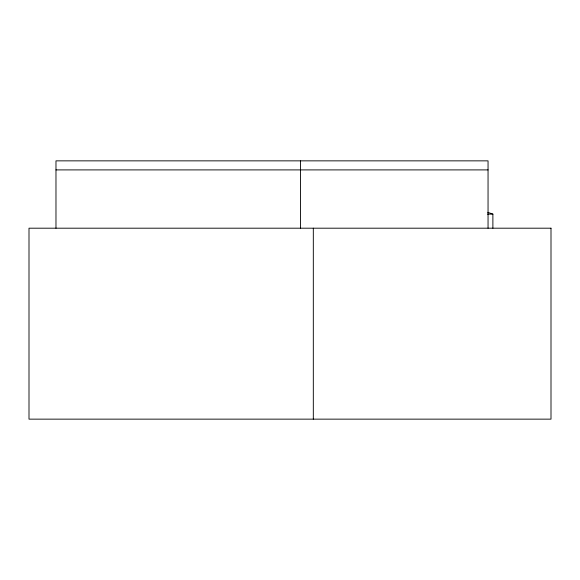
<?xml version="1.0" encoding="UTF-8"?>
<svg xmlns="http://www.w3.org/2000/svg" width="580" height="580" viewBox="0 0 580 580"><rect width="100%" height="100%" fill="white"/><g stroke="black" fill="none" stroke-linecap="round" stroke-linejoin="round"><path stroke-width="0.87" d="M55.977 169.904L488.048 169.904M487.468 214.121L492.884 214.121L492.884 228.194M487.765 212.316L492.884 214.121M488.048 228.194L488.048 160.856L55.977 160.856L55.977 228.194M313.316 228.194L313.316 419.144M300.512 160.856L300.512 228.194M551 228.194L29 228.194L29 419.144L551 419.144L551 228.194"/></g></svg>
